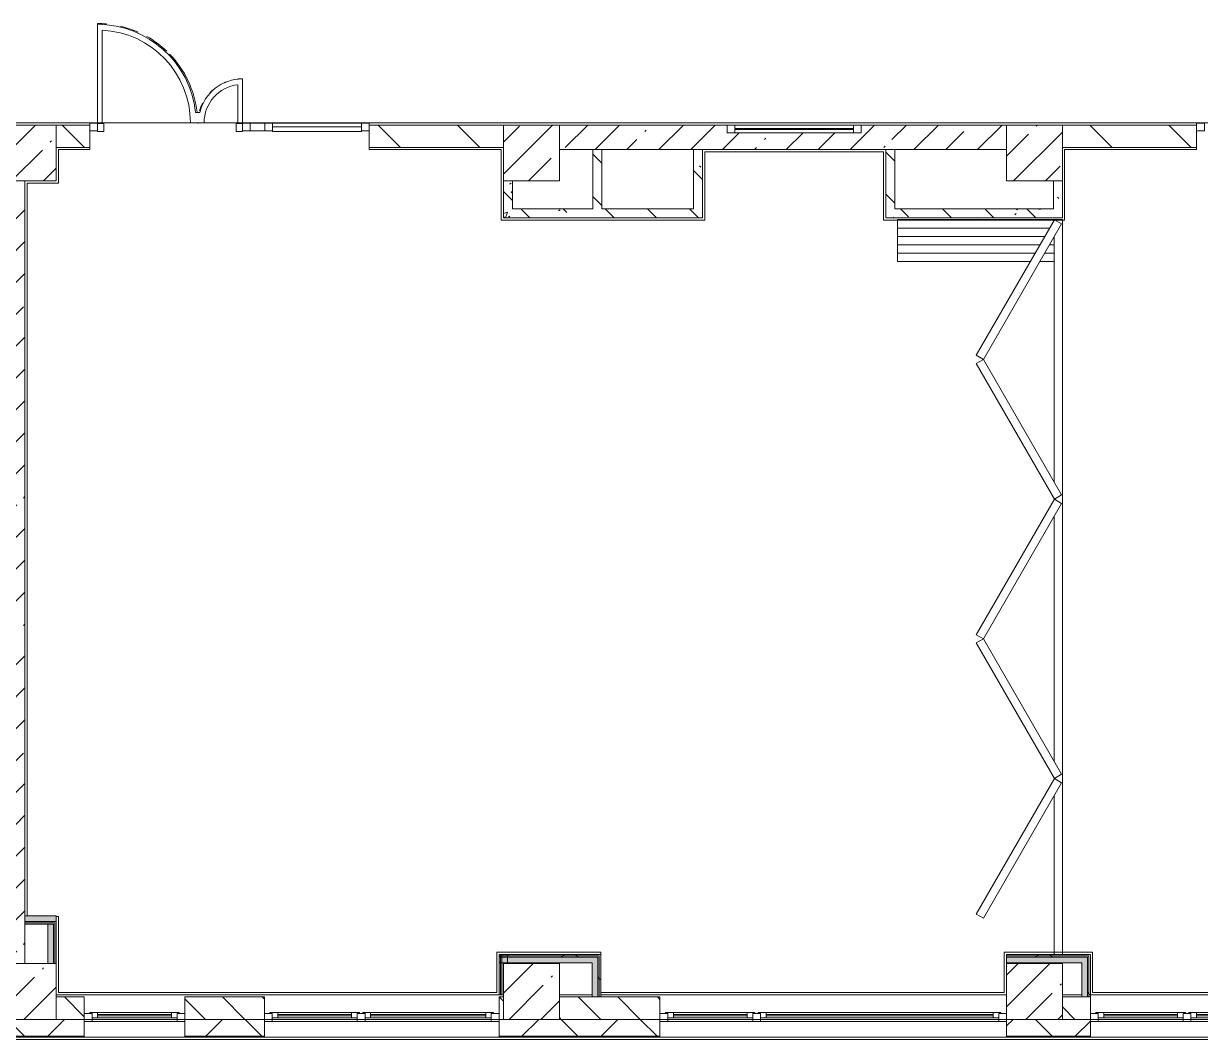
# Model space of a CAD drawing. Header units: millimetres. Extents: x -7229 to 196340, y -8553 to 29000.
# Drawn here: x 47617 to 58145, y -280 to 8808 of the extents above; entities that cross this region are included whole.
import ezdxf

# ---------------------------------------------------------------- set-up
doc = ezdxf.new("R2010")
doc.units = ezdxf.units.MM
for name, color, linetype, lineweight, true_color in [('A-DETL-GENF-2', 7, 'Continuous', 5, 0xaaaaaa), ('A-DOOR-4', 7, 'Continuous', 5, 0xaaaaaa), ('A-DOOR-FRAM-3', 7, 'Continuous', 5, 0xaaaaaa), ('A-FLOR-2', 7, 'Continuous', 5, 0xaaaaaa), ('I-WALL-1', 7, 'Continuous', 5, 0xe7e7e7), ('I-WALL-3', 7, 'Continuous', 5, 0x787878)]:
    doc.layers.add(name, color=color, linetype=linetype, lineweight=lineweight, true_color=true_color)
for name, color, linetype, lineweight in [('A-GLAZ', 7, 'Continuous', 5), ('A-GLAZ-CURT', 7, 'Continuous', 5), ('A-GLAZ-CWMG', 7, 'Continuous', 5), ('A-WALL', 7, 'Continuous', 5), ('A-WALL-1', 7, 'Continuous', 9), ('I-WALL', 7, 'Continuous', 5), ('S-COLS', 7, 'Continuous', 5)]:
    doc.layers.add(name, color=color, linetype=linetype, lineweight=lineweight)
pattern_1 = [(45, (0, 0), (-285.123, 285.123), []), (45, (285.12, 0), (-285.123, 285.123), [504.031, -100.806, 16.764, -84.042])]
pattern_2 = [(135, (0, 0), (-353.5534, -353.5534), [])]
pattern_3 = [(135, (0, 0), (-377.171, -377.171), [533.4, -88.9, 17.78, -88.9]), (135, (0, 376.94), (-377.171, -377.171), []), (50, (0, 0), (637.6445, -55.7866), [66.675, -733.425]), (355, (0, 0), (-123.3494, 668.699), [53.34, -586.74]), (100.451, (53.14, -4.65), (514.299, 612.908), [56.665, -623.315]), (46.184, (0, 177.8), (948.776, -147.15), [100.012, -1100.137]), (96.636, (79.1, 165.5), (830.909, 865.997), [84.998, -934.973]), (351.184, (0, 177.8), (830.918, 865.988), [80.01, -880.11]), (21, (88.9, 133.35), (530.6506, -357.9283), [66.675, -733.425]), (326, (88.9, 133.35), (216.308, 644.6585), [53.34, -586.74]), (71.451, (133.1, 103.5), (746.9596, 286.724), [56.665, -623.315]), (37.5, (0, 0), (10.8105, 295.9426), [16.764, -562.864, 16.764, -578.866, -588.962]), (37.5, (0, 0), (10.8105, 295.9426), [-1175.258, 16.764, -572.198]), (7.5, (0, 0), (233.8692, 350.6318), [16.764, -322.834, 16.764, -549.529, -224.472]), (7.5, (0, 0), (233.8692, 350.6318), [-905.891, 16.764, -207.708]), (327.5, (-198.25, 0), (474.5678, -20.0513), [16.764, -205.486, 16.764, -676.656, -920.115]), (327.5, (-198.25, 0), (474.5678, -20.0513), [-915.67, 16.764, -903.351]), (317.5, (-287.15, 0), (518.4522, 88.9934), [16.764, -272.161, 16.764, -443.738, -653.415]), (317.5, (-287.15, 0), (518.4522, 88.9934), [-749.427, 16.764, -636.651])]
pattern_4 = [(45, (0, 0), (-530.33, 530.33), []), (135, (0, 0), (-530.33, -530.33), [])]

# ---------------------------------------------------------------- blocks, each defined once
blk = doc.blocks.new('BSC_Колонна _Прямоугольная - 500х500-V2-1_2_3_птичка зашивка')
at = {"layer": 'S-COLS'}
h = blk.add_hatch(dxfattribs=at)
h.set_pattern_fill('FP_5', color=256, style=0, pattern_type=2)
h.set_pattern_definition([(45, (-47660, -7650), (-285.123, 285.123), []), (45, (-47374.88, -7650), (-285.123, 285.123), [504.031, -100.806, 16.764, -84.042])])
h.paths.add_polyline_path([(250, -250), (250, 250), (-250, 250), (-250, -250), (-30, -250)])
for p, q in [((250, 250), (-250, 250)), ((-250, 250), (-250, -250)), ((250, -250), (250, 250)), ((-250, -250), (250, -250))]:
    blk.add_line(p, q, dxfattribs=at)
blk = doc.blocks.new('BSC_Колонна _Прямоугольная - 500х500-V3-1_2_3_птичка зашивка')
at = {"layer": 'S-COLS'}
h = blk.add_hatch(dxfattribs=at)
h.set_pattern_fill('FP_6', color=256, style=0, pattern_type=2)
h.set_pattern_definition([(45, (-52160, -7650), (-285.123, 285.123), []), (45, (-51874.88, -7650), (-285.123, 285.123), [504.031, -100.806, 16.764, -84.042])])
h.paths.add_polyline_path([(-250, -250), (250, -250), (250, 250), (-250, 250), (-250, 30)])
for p, q in [((250, 250), (-250, 250)), ((-250, 250), (-250, -250)), ((250, -250), (250, 250)), ((-250, -250), (250, -250))]:
    blk.add_line(p, q, dxfattribs=at)
blk = doc.blocks.new('BSC_Колонна _Прямоугольная - 500х500-V9-1_2_3_птичка зашивка')
at = {"layer": 'S-COLS'}
h = blk.add_hatch(dxfattribs=at)
h.set_pattern_fill('FP_12', color=256, style=0, pattern_type=2)
h.set_pattern_definition([(45, (-47660, -150), (-285.123, 285.123), []), (45, (-47374.88, -150), (-285.123, 285.123), [504.031, -100.806, 16.764, -84.042])])
h.paths.add_polyline_path([(250, -250), (250, 250), (-250, 250), (-250, -250)])
for p, q in [((250, 250), (-250, 250)), ((-250, 250), (-250, -250)), ((250, -250), (250, 250)), ((-250, -250), (250, -250))]:
    blk.add_line(p, q, dxfattribs=at)
blk = doc.blocks.new('BSC_Колонна _Прямоугольная - 500х500-V10-1_2_3_птичка зашивка')
at = {"layer": 'S-COLS'}
h = blk.add_hatch(dxfattribs=at)
h.set_pattern_fill('FP_13', color=256, style=0, pattern_type=2)
h.set_pattern_definition([(45, (-52160, -150), (-285.123, 285.123), []), (45, (-51874.88, -150), (-285.123, 285.123), [504.031, -100.806, 16.764, -84.042])])
h.paths.add_polyline_path([(-250, -250), (250, -250), (250, 250), (-250, 250), (-250, -245)])
for p, q in [((250, 250), (-250, 250)), ((-250, 250), (-250, -250)), ((250, -250), (250, 250)), ((-250, -250), (250, -250))]:
    blk.add_line(p, q, dxfattribs=at)
blk = doc.blocks.new('120_Окно_СКБ_1Ст - 120_Окно_СКБ_1Ст 900х2500_h_-20664874-1_2_3_птичка зашивка')
at = {"layer": 'A-GLAZ'}
for p, q in [((-450, -127), (-450, -57)), ((-450, -57), (-380, -57)), ((450, -57), (-450, -57)), ((-380, -57), (-380, -127)), ((380, -87), (-380, -87)), ((-380, -87), (-380, -127)), ((-330, -137), (-330, -87)), ((330, -137), (330, -87)), ((380, -127), (380, -57)), ((380, -57), (450, -57)), ((380, -127), (380, -87)), ((450, -57), (450, -127)), ((-380, -127), (-450, -127)), ((-450, -127), (-400, -127)), ((-380, -127), (-400, -127)), ((-400, -127), (-400, -137)), ((-400, -137), (400, -137)), ((400, -137), (-400, -137)), ((-330, -107), (330, -107)), ((330, -117), (-330, -117)), ((450, -127), (380, -127)), ((400, -127), (380, -127)), ((400, -127), (450, -127)), ((400, -137), (400, -127))]:
    blk.add_line(p, q, dxfattribs=at)
blk = doc.blocks.new('120_Окно_СКБ_2Ст - 120_Окно_СКБ_2Ст 2100х2500 _мал створка справа_-V23-1_2_3_птичка зашивка')
at = {"layer": 'A-GLAZ'}
for p, q in [((-1050, -127), (-1050, -57)), ((-1050, -57), (-980, -57)), ((1050, -57), (-1050, -57)), ((-980, -57), (-980, -127)), ((150, -87), (-980, -87)), ((-980, -87), (-980, -127)), ((-930, -137), (-930, -87)), ((100, -137), (100, -87)), ((150, -127), (150, -57)), ((150, -57), (220, -57)), ((150, -127), (150, -87)), ((220, -57), (220, -127)), ((980, -87), (220, -87)), ((220, -87), (220, -127)), ((270, -137), (270, -87)), ((930, -137), (930, -87)), ((980, -127), (980, -57)), ((980, -57), (1050, -57)), ((980, -127), (980, -87)), ((1050, -57), (1050, -127)), ((-980, -127), (-1050, -127)), ((-1050, -127), (-1000, -127)), ((-980, -127), (-1000, -127)), ((-1000, -127), (-1000, -137)), ((-1000, -137), (170, -137)), ((170, -137), (-1000, -137)), ((-930, -107), (100, -107)), ((100, -117), (-930, -117)), ((220, -127), (150, -127)), ((170, -127), (150, -127)), ((170, -127), (200, -127)), ((170, -137), (170, -127)), ((220, -127), (200, -127)), ((200, -127), (200, -137)), ((200, -137), (1000, -137)), ((1000, -137), (200, -137)), ((270, -107), (930, -107)), ((930, -117), (270, -117)), ((1050, -127), (980, -127)), ((1000, -127), (980, -127)), ((1000, -137), (1000, -127)), ((1004, -127), (1050, -127))]:
    blk.add_line(p, q, dxfattribs=at)
blk = doc.blocks.new('120_Окно_СКБ_2Ст - 120_Окно_СКБ_2Ст 3100х2500 _мал_створка слева_-22446080-1_2_3_птичка зашивка')
at = {"layer": 'A-GLAZ'}
for p, q in [((-1550, -127), (-1550, -57)), ((-1550, -57), (-1480, -57)), ((1550, -57), (-1550, -57)), ((-1480, -57), (-1480, -127)), ((650, -87), (-1480, -87)), ((-1480, -87), (-1480, -127)), ((-1430, -137), (-1430, -87)), ((600, -137), (600, -87)), ((650, -127), (650, -57)), ((650, -57), (720, -57)), ((650, -127), (650, -87)), ((720, -57), (720, -127)), ((1480, -87), (720, -87)), ((720, -87), (720, -127)), ((770, -137), (770, -87)), ((1430, -137), (1430, -87)), ((1480, -127), (1480, -57)), ((1480, -57), (1550, -57)), ((1480, -127), (1480, -87)), ((1550, -57), (1550, -127)), ((-1480, -127), (-1550, -127)), ((-1550, -127), (-1500, -127)), ((-1480, -127), (-1500, -127)), ((-1500, -127), (-1500, -137)), ((-1500, -137), (670, -137)), ((670, -137), (-1500, -137)), ((-1430, -107), (600, -107)), ((600, -117), (-1430, -117)), ((720, -127), (650, -127)), ((670, -127), (650, -127)), ((670, -127), (700, -127)), ((670, -137), (670, -127)), ((720, -127), (700, -127)), ((700, -127), (700, -137)), ((700, -137), (1500, -137)), ((1500, -137), (700, -137)), ((770, -107), (1430, -107)), ((1430, -117), (770, -117)), ((1550, -127), (1480, -127)), ((1500, -127), (1480, -127)), ((1500, -127), (1550, -127)), ((1500, -137), (1500, -127))]:
    blk.add_line(p, q, dxfattribs=at)
blk = doc.blocks.new('120_Окно_СКБ_2Ст - 120_Окно_СКБ_2Ст 2100х2500 _мал створка справа_-V24-1_2_3_птичка зашивка')
at = {"layer": 'A-GLAZ'}
for p, q in [((-1050, -127), (-1050, -57)), ((-1050, -57), (-980, -57)), ((1050, -57), (-1050, -57)), ((-980, -57), (-980, -127)), ((150, -87), (-980, -87)), ((-980, -87), (-980, -127)), ((-930, -137), (-930, -87)), ((100, -137), (100, -87)), ((150, -127), (150, -57)), ((150, -57), (220, -57)), ((150, -127), (150, -87)), ((220, -57), (220, -127)), ((980, -87), (220, -87)), ((220, -87), (220, -127)), ((270, -137), (270, -87)), ((930, -137), (930, -87)), ((980, -127), (980, -57)), ((980, -57), (1050, -57)), ((980, -127), (980, -87)), ((1050, -57), (1050, -127)), ((-980, -127), (-1050, -127)), ((-1050, -127), (-1000, -127)), ((-980, -127), (-1000, -127)), ((-1000, -127), (-1000, -137)), ((-1000, -137), (170, -137)), ((170, -137), (-1000, -137)), ((-930, -107), (100, -107)), ((100, -117), (-930, -117)), ((220, -127), (150, -127)), ((170, -127), (150, -127)), ((170, -127), (200, -127)), ((170, -137), (170, -127)), ((220, -127), (200, -127)), ((200, -127), (200, -137)), ((200, -137), (1000, -137)), ((1000, -137), (200, -137)), ((270, -107), (930, -107)), ((930, -117), (270, -117)), ((1050, -127), (980, -127)), ((1000, -127), (980, -127)), ((1000, -127), (1050, -127)), ((1000, -137), (1000, -127))]:
    blk.add_line(p, q, dxfattribs=at)
blk = doc.blocks.new('DOR__перегородка__Прямоугольная - ТП-3_ Вн_ДПГ_6820х3300h-19315679-1_2_3_птичка зашивка')
at = {"layer": 'A-DOOR-4'}
for p, q in [((6445, 1474), (6820, 1474)), ((6445, 1474), (6445, 288)), ((6520, 1474), (6520, 244)), ((6595, 1474), (6595, 201)), ((6670, 1474), (6670, 158)), ((6745, 1474), (6745, 114)), ((6820, 1474), (6820, 0)), ((6445, 201), (6445, 75)), ((6520, 158), (6520, 75)), ((6595, 114), (6595, 75)), ((246, 75), (1664, 75)), ((246, 0), (6820, 0)), ((1814, 75), (1827, 75)), ((1977, 75), (4164, 75)), ((4314, 75), (4325, 75)), ((4475, 75), (6663, 75)), ((6813, 75), (6820, 75))]:
    blk.add_line(p, q, dxfattribs=at)
at = {"layer": 'A-DOOR-FRAM-3'}
for p, q in [((570, 707), (608, 772)), ((608, 772), (1820, 72)), ((1821, 72), (3033, 772)), ((3033, 772), (3071, 707)), ((3070, 707), (3107, 772)), ((3107, 772), (4320, 72)), ((4319, 72), (5532, 772)), ((5532, 772), (5569, 707)), ((5569, 707), (5607, 772)), ((5607, 772), (6819, 72)), ((1783, 7), (570, 707)), ((3071, 707), (1858, 7)), ((4282, 7), (3070, 707)), ((5569, 707), (4357, 7)), ((6781, 7), (5569, 707)), ((1820, 72), (1783, 7)), ((1858, 7), (1821, 72)), ((4320, 72), (4282, 7)), ((4357, 7), (4319, 72)), ((6819, 72), (6781, 7))]:
    blk.add_line(p, q, dxfattribs=at)
blk = doc.blocks.new('BSC_Колонна _Прямоугольная - 500х500-V33-1_2_3_птичка зашивка')
at = {"layer": 'S-COLS'}
h = blk.add_hatch(dxfattribs=at)
h.set_pattern_fill('FP_47', color=256, style=0, pattern_type=2)
h.set_pattern_definition([(45, (-56660, -150), (-285.123, 285.123), []), (45, (-56374.88, -150), (-285.123, 285.123), [504.031, -100.806, 16.764, -84.042])])
h.paths.add_polyline_path([(250, -250), (250, 250), (-250, 250), (-250, -250)])
for p, q in [((250, 250), (-250, 250)), ((-250, 250), (-250, -250)), ((250, -250), (250, 250)), ((-250, -250), (250, -250))]:
    blk.add_line(p, q, dxfattribs=at)
blk = doc.blocks.new('BSC_Колонна _Прямоугольная - 500х500-V34-1_2_3_птичка зашивка')
at = {"layer": 'S-COLS'}
h = blk.add_hatch(dxfattribs=at)
h.set_pattern_fill('FP_48', color=256, style=0, pattern_type=2)
h.set_pattern_definition([(45, (-56660, -7650), (-285.123, 285.123), []), (45, (-56374.88, -7650), (-285.123, 285.123), [504.031, -100.806, 16.764, -84.042])])
h.paths.add_polyline_path([(250, -250), (250, 250), (-250, 250), (-250, -250), (243, -250)])
for p, q in [((250, 250), (-250, 250)), ((-250, 250), (-250, -250)), ((250, -250), (250, 250)), ((-250, -250), (250, -250))]:
    blk.add_line(p, q, dxfattribs=at)
blk = doc.blocks.new('Прямоугольный импост - 50 x 70 мм-31700031-1_2_3_птичка зашивка')
at = {"layer": 'A-GLAZ-CWMG'}
for p, q in [((-70, 35), (0, 35)), ((-70, -35), (-70, 35)), ((0, 35), (0, -35)), ((0, -35), (-70, -35))]:
    blk.add_line(p, q, dxfattribs=at)
blk = doc.blocks.new('Дверь_Витражная_остекление_ - ДВН_ДАО_Главный вход_1200 в свету-V151-1_2_3_птичка зашивка')
at = {"layer": 'A-DETL-GENF-2'}
for p, q in [((-607.5, 925), (-647.5, 925)), ((-647.5, 925), (-647.5, 917)), ((-607.5, 914.7), (-607.5, 925)), ((647.5, 430), (607.5, 430)), ((-647.5, 30), (-607.5, 30)), ((-592.5, 30), (-647.5, 30)), ((-607.5, 30), (-607.5, 37)), ((-592.5, -40), (-592.5, 30)), ((592.5, -40), (592.5, 30)), ((592.5, 30), (647.5, 30)), ((607.5, 37), (607.5, 30)), ((607.5, 30), (647.5, 30)), ((-647.5, -40), (-592.5, -40)), ((647.5, -40), (592.5, -40))]:
    blk.add_line(p, q, dxfattribs=at)
at = {"layer": 'A-DOOR-4'}
blk.add_line((-647.5, 925), (-647.5, 917), dxfattribs=at)
for centre, radius, start, end in [((-647.5, 30), 895, 84.89417, 90), ((-647.5, 30), 895, 66.09157, 76.75735), ((-647.5, 30), 895, 46.29046, 60.65283), ((-647.5, 30), 895, 6.49726, 44.03306), ((647.5, 30), 400, 132.31117, 137.0053), ((647.5, 30), 400, 111.27932, 114.05027), ((647.5, 30), 400, 152.83924, 163.42706), ((647.5, 30), 400, 178.97108, 180), ((-647.5, 30), 895, 360, 0.45558)]:
    blk.add_arc(centre, radius, start, end, dxfattribs=at)
blk = doc.blocks.new('Системная панель - Стемалит - 40мм-31720939-1_2_3_птичка зашивка')
at = {"layer": 'A-GLAZ-CURT'}
for p, q in [((65, 35), (-65, 35)), ((-65, 35), (-65, -35)), ((65, -35), (65, 35)), ((-65, -35), (65, -35))]:
    blk.add_line(p, q, dxfattribs=at)
blk = doc.blocks.new('Прямоугольный импост - 50 x 70 мм-31687886-1_2_3_птичка зашивка')
at = {"layer": 'A-GLAZ-CWMG'}
for p, q in [((-35, 35), (35, 35)), ((-35, -35), (-35, 35)), ((35, 35), (35, -35)), ((35, -35), (-35, -35))]:
    blk.add_line(p, q, dxfattribs=at)
blk = doc.blocks.new('Прямоугольный импост - 50 x 70 мм-V147-1_2_3_птичка зашивка')
at = {"layer": 'A-GLAZ-CWMG'}
for p, q in [((0, 35), (-70, 35)), ((-70, 35), (-70, -35)), ((0, -35), (0, 35)), ((-70, -35), (0, -35))]:
    blk.add_line(p, q, dxfattribs=at)
blk = doc.blocks.new('Системная панель - Стекло - 40мм-V152-1_2_3_птичка зашивка')
at = {"layer": 'A-GLAZ-CURT'}
for p, q in [((397.5, 0), (-397.5, 0)), ((-397.5, 0), (-397.5, -40)), ((397.5, -40), (397.5, 0)), ((-397.5, -40), (397.5, -40))]:
    blk.add_line(p, q, dxfattribs=at)
blk = doc.blocks.new('Прямоугольный импост - 50 x 70 мм-31702100-1_2_3_птичка зашивка')
at = {"layer": 'A-GLAZ-CWMG'}
for p, q in [((-35, 35), (35, 35)), ((-35, -35), (-35, 35)), ((35, 35), (35, -35)), ((35, -35), (-35, -35))]:
    blk.add_line(p, q, dxfattribs=at)
blk = doc.blocks.new('Прямоугольный импост - 50 x 70 мм-31720914-1_2_3_птичка зашивка')
at = {"layer": 'A-GLAZ-CWMG'}
blk.add_line((24940, 7918), (24145, 7918), dxfattribs=at)
blk = doc.blocks.new('120_Окно_СКБ_1Ст - 120_Окно_СКБ_1Ст 400х1200 EI30-24228621-1_2_3_птичка зашивка')
at = {"layer": 'A-GLAZ'}
for p, q in [((-600, 40), (-600, 110)), ((-600, 110), (-530, 110)), ((600, 110), (-600, 110)), ((-530, 110), (-530, 40)), ((530, 40), (530, 110)), ((530, 110), (600, 110)), ((600, 110), (600, 40)), ((-530, 40), (-600, 40)), ((-600, 40), (600, 40)), ((530, 80), (-530, 80)), ((530, 70), (-530, 70)), ((600, 40), (530, 40))]:
    blk.add_line(p, q, dxfattribs=at)

msp = doc.modelspace()

# ---------------------------------------------------------------- hatches: boundary and pattern name
at = {"layer": 'A-WALL'}
h = msp.add_hatch(dxfattribs=at)
h.set_pattern_fill('FP_32', color=256, style=0, pattern_type=2)
h.set_pattern_definition([(135, (0, 0), (-176.7767, -176.7767), [])])
h.paths.add_polyline_path([(47910, -100), (48160, -100), (48160, 100), (47910, 100)])
h.paths.add_polyline_path([(65410, -100), (65410, 100), (65160, 100), (65160, -100)])
h.paths.add_polyline_path([(64249.1, -100), (64260, -100), (64260, 100), (63710, 100), (63710, -100)])
h.paths.add_polyline_path([(49771.5, -100), (49771.5, 100), (49060, 100), (49060, -100)])
h.paths.add_polyline_path([(51871.5, -100), (51910, -94.7), (51910, 100), (51871.5, 100)])
h.paths.add_polyline_path([(57160, -100), (57160, 100), (56910, 100), (56910, -100), (57033.4, -100)])
h.paths.add_polyline_path([(61543.2, -100), (61610, -100), (61610, 100), (61410, 100), (61410, -100)])
h.paths.add_polyline_path([(52523.6, -100), (53310, -100), (53310, 100), (52410, 100), (52410, -100)])
h.paths.add_polyline_path([(59260, -100), (60010, -100), (60010, 100), (59260, 100)])
h = msp.add_hatch(dxfattribs=at)
h.set_pattern_fill('FP_21', color=256, style=0, pattern_type=2)
h.set_pattern_definition([(45, (0, 0), (-353.5534, 353.5534), []), (135, (0, 0), (-353.5534, -353.5534), [])])
h.paths.add_polyline_path([(75693.8, -250), (75700, -250), (75700, -100), (73980, -100), (73980, -250), (75692.1, -250)])
h.paths.add_polyline_path([(67060, -250), (70660, -250), (70660, -100), (67060, -100), (67060, -113)])
h.paths.add_polyline_path([(71560, -250), (72280, -250), (72280, -100), (71560, -101.8), (71560, -118)])
h.paths.add_polyline_path([(60910, -250), (61610, -250), (61610, -100), (60910, -100), (60910, -128.3)])
h.paths.add_polyline_path([(66053, -250), (66160, -250), (66160, -100), (65160, -100), (65160, -250)])
h.paths.add_polyline_path([(64260, -250), (64260, -100), (63710, -100), (63710, -250), (64249.1, -250)])
h.paths.add_polyline_path([(56410, -250), (57160, -250), (57160, -100), (56410, -100), (56410, -139.5)])
h.paths.add_polyline_path([(59260, -250), (60010, -250), (60010, -100), (59260, -100), (59260, -132.4)])
h.paths.add_polyline_path([(51871.5, -250), (53310, -250), (53310, -100), (51871.5, -100), (51871.5, -150.7)])
h.paths.add_polyline_path([(49060, -250), (49771.5, -250), (49771.5, -100), (49060, -100), (49060, -157.7)])
h.paths.add_polyline_path([(42737.5, -250), (44310, -250), (44310, -100), (42737.5, -100), (42737.5, -173.5)])
h.paths.add_polyline_path([(48160, -250), (48160, -100), (47410, -100), (47410, -250), (48013.7, -250)])
h.paths.add_polyline_path([(29209.7, -250), (30210, -250), (30210, -100), (29209.7, -100), (29209.7, -207.1)])
h.paths.add_polyline_path([(39040, -250), (39040, -100), (37990, -100), (37990, -250), (38994.1, -250)])
h.paths.add_polyline_path([(37090, -250), (37090, -100), (35970, -100), (35970, -250), (36288.2, -250)])
h.paths.add_polyline_path([(33870, -250), (33870, -100), (33010, -100), (33010, -250)])
h.paths.add_polyline_path([(27310, -250), (28309.7, -250), (28309.7, -100), (27310, -100), (27310, -211.8)])
h.paths.add_polyline_path([(39940, -250), (40637.5, -250), (40637.5, -100), (39940, -100), (39940, -180.4)])
h.paths.add_polyline_path([(14860, -250), (15610, -250), (15610, -100), (14860, -100), (14860, -242.8)])
h.paths.add_polyline_path([(16510, -250), (17260, -250), (17260, -100), (16510, -100), (16510, -238.7)])
h.paths.add_polyline_path([(26410, -250), (26410, -100), (25435, -100), (25435, -250), (26366.6, -250)])
h.paths.add_polyline_path([(21610, -250), (22635, -250), (22635, -100), (21610, -100), (21610, -226)])
h.paths.add_polyline_path([(20710, -250), (20710, -100), (19360, -100), (19360, -250)])
h.paths.add_polyline_path([(9910, -250), (9910, -100), (9159.7, -100), (9159.7, -250), (9229.3, -250)])
h.paths.add_polyline_path([(-260, -250), (3730, -250), (3730, -100), (-260, -100), (-260, -210)])
h.paths.add_polyline_path([(12010, -250), (12760, -248), (12760, -100), (12010, -100), (12010, -249.9)])
h.paths.add_polyline_path([(7660, -250), (8259.7, -250), (8259.7, -100), (6830, -100), (6830, -250), (7425.4, -250)])
at = {"layer": 'I-WALL'}
h = msp.add_hatch(dxfattribs=at)
h.set_pattern_fill('FP_31', color=256, style=0, pattern_type=2)
h.set_pattern_definition(pattern_2)
h.paths.add_polyline_path([(47910, 7700), (48210, 7700), (48210, 7900), (47910, 7900), (47910, 7876.8)])
h.paths.add_polyline_path([(51893.8, 7700), (51910, 7700), (51910, 7900), (50710, 7900), (50710, 7700), (51890, 7700)])
h = msp.add_hatch(dxfattribs=at)
h.set_pattern_fill('FP_1', color=256, style=0, pattern_type=2)
h.set_pattern_definition(pattern_1)
h.paths.add_polyline_path([(53425.5, 7680), (56410, 7680), (56410, 7900), (55110, 7900), (55110, 7830), (53910, 7830), (53910, 7900), (52410, 7900), (52410, 7680), (52780, 7680)])
h = msp.add_hatch(dxfattribs=at)
h.set_pattern_fill('FP_31', color=256, style=0, pattern_type=2)
h.set_pattern_definition(pattern_2)
h.paths.add_polyline_path([(60910, 7700), (60910, 7900), (60610, 7900), (60610, 7700), (60890, 7700)])
h.paths.add_polyline_path([(57033.4, 7700), (58110, 7700), (58110, 7900), (56910, 7900), (56910, 7700), (56983.6, 7700)])
h = msp.add_hatch(dxfattribs=at)
h.set_pattern_fill('FP_1', color=256, style=0, pattern_type=2)
h.set_pattern_definition(pattern_1)
h.paths.add_polyline_path([(47410, 400), (47630, 400), (47630, 7400), (47410, 7400), (47410, 500)])
h = msp.add_hatch(dxfattribs=at)
h.set_pattern_fill('FP_137', color=256, style=0, pattern_type=2)
h.set_pattern_definition(pattern_4)
h.paths.add_polyline_path([(52767.5, 467.5), (52767.5, 480), (51946.5, 478.9), (51946.5, 467.5), (52755, 467.5)])
h.paths.add_polyline_path([(51871.5, 467.5), (51896.5, 467.5), (51896.5, 480), (51871.5, 480)])
h = msp.add_hatch(dxfattribs=at)
h.set_pattern_fill('FP_137', color=256, style=0, pattern_type=2)
h.set_pattern_definition(pattern_4)
h.paths.add_polyline_path([(51896.5, 455), (51896.5, 467.5), (51871.5, 467.5), (51871.5, 455), (51890, 455)])
h.paths.add_polyline_path([(51946.5, 455), (52755, 455), (52754.6, 467.5), (51946.5, 466.4)])
h = msp.add_hatch(dxfattribs=at)
h.set_pattern_fill('FP_137', color=256, style=0, pattern_type=2)
h.set_pattern_definition(pattern_4)
h.paths.add_polyline_path([(52767.5, 100), (52767.5, 467.5), (52755, 467.5), (52755, 100)])
h = msp.add_hatch(dxfattribs=at)
h.set_pattern_fill('FP_137', color=256, style=0, pattern_type=2)
h.set_pattern_definition(pattern_4)
h.paths.add_polyline_path([(52780, 100), (52777.2, 480), (52767.5, 480), (52767.5, 100)])
h = msp.add_hatch(dxfattribs=at)
h.set_pattern_fill('FP_137', color=256, style=0, pattern_type=2)
h.set_pattern_definition(pattern_4)
h.paths.add_polyline_path([(56930, 467.5), (57147.5, 467.5), (57147.1, 480), (56410, 480), (56410, 467.5), (56910, 467.5)])
h = msp.add_hatch(dxfattribs=at)
h.set_pattern_fill('FP_137', color=256, style=0, pattern_type=2)
h.set_pattern_definition(pattern_4)
h.paths.add_polyline_path([(56930, 455), (57135, 455), (57134.6, 467.5), (56410, 467.5), (56410, 455), (56910, 455)])
h = msp.add_hatch(dxfattribs=at)
h.set_pattern_fill('FP_137', color=256, style=0, pattern_type=2)
h.set_pattern_definition(pattern_4)
h.paths.add_polyline_path([(57147.5, 100), (57147.5, 467.5), (57135, 467.5), (57135, 100)])
h = msp.add_hatch(dxfattribs=at)
h.set_pattern_fill('FP_137', color=256, style=0, pattern_type=2)
h.set_pattern_definition(pattern_4)
h.paths.add_polyline_path([(57160, 100), (57160, 480), (57147.5, 480), (57147.5, 100)])
at = {"layer": 'I-WALL-1'}
for points in [[(47901.4, 775), (47910, 775), (47910, 825), (47630, 820), (47630, 775), (47885, 775)], [(47835, 400), (47885, 400), (47885, 750), (47835, 750), (47835, 500)], [(51890, 405), (52705, 405), (52705, 455), (51871.5, 455), (51871.5, 405)], [(52755, 100), (52755, 455), (52705, 455), (52705, 100)], [(56410, 405), (57085, 405), (57085, 455), (56410, 455)], [(57135, 100), (57135, 455), (57085, 455), (57085, 100)]]:
    msp.add_hatch(color=256, dxfattribs=at).paths.add_polyline_path(points)
h = msp.add_hatch(color=256, dxfattribs=at)
h.paths.add_polyline_path([(51896.5, 120), (51910, 120), (51910, 400), (51896.5, 405)])
h.paths.add_polyline_path([(51896.5, 455), (51946.5, 455), (51946.5, 480), (51896.5, 480)])
at = {"layer": 'I-WALL-3'}
h = msp.add_hatch(dxfattribs=at)
h.set_pattern_fill('FP_30', color=256, style=0, pattern_type=2)
h.set_pattern_definition(pattern_3)
h.paths.add_polyline_path([(52790, 7150), (52790, 7680), (52710, 7680), (52710, 7150), (52780, 7150)])
h = msp.add_hatch(dxfattribs=at)
h.set_pattern_fill('FP_30', color=256, style=0, pattern_type=2)
h.set_pattern_definition(pattern_3)
h.paths.add_polyline_path([(53690, 7150), (53690, 7680), (53610, 7680), (53610, 7150)])
h = msp.add_hatch(dxfattribs=at)
h.set_pattern_fill('FP_30', color=256, style=0, pattern_type=2)
h.set_pattern_definition(pattern_3)
h.paths.add_polyline_path([(55330, 7070), (55410, 7070), (55410, 7680), (55330, 7680), (55330, 7150)])
h = msp.add_hatch(dxfattribs=at)
h.set_pattern_fill('FP_30', color=256, style=0, pattern_type=2)
h.set_pattern_definition(pattern_3)
h.paths.add_polyline_path([(51910, 7070), (51990, 7070), (51990, 7400), (51910, 7400), (51910, 7150)])
h = msp.add_hatch(dxfattribs=at)
h.set_pattern_fill('FP_30', color=256, style=0, pattern_type=2)
h.set_pattern_definition(pattern_3)
h.paths.add_polyline_path([(56910, 7150), (56910, 7400), (56830, 7400), (56830, 7150), (56903.3, 7150)])
h = msp.add_hatch(dxfattribs=at)
h.set_pattern_fill('FP_30', color=256, style=0, pattern_type=2)
h.set_pattern_definition(pattern_3)
h.paths.add_polyline_path([(53690, 7070), (53690, 7150), (51990, 7150), (51990, 7070), (53425.5, 7070)])
h = msp.add_hatch(dxfattribs=at)
h.set_pattern_fill('FP_30', color=256, style=0, pattern_type=2)
h.set_pattern_definition(pattern_3)
h.paths.add_polyline_path([(56138.2, 7070), (56910, 7070), (56910, 7150), (55410, 7150), (55410, 7070)])

# ---------------------------------------------------------------- linework, layer by layer
at = {"layer": 'A-FLOR-2'}
for p, q in [((48280, 8800), (48280, 7920)), ((48320, 7920), (48320, 8749)), ((49535, 8260.7), (49535, 7920)), ((49575, 7920), (49575, 8313)), ((49193.1, 8012.8), (49155.1, 8012.8)), ((38740, 7920), (65916.3, 7920)), ((48210, 7700), (48210, 7680)), ((50710, 7680), (50710, 7700)), ((58110, 7700), (58110, 7680)), ((48210, 7680), (47930, 7680)), ((47930, 7680), (47930, 7380)), ((51890, 7680), (50710, 7680)), ((51890, 7050), (51890, 7680)), ((55310, 7660), (53710, 7660)), ((53710, 7660), (53710, 7050)), ((55310, 7050), (55310, 7660)), ((58110, 7680), (56930, 7680)), ((56930, 7680), (56930, 7050)), ((47930, 7380), (47650, 7380)), ((47650, 7380), (47650, 825)), ((53710, 7050), (51890, 7050)), ((56836.7, 7050), (55310, 7050)), ((56930, 7050), (56843.2, 7050)), ((47910, 820), (47930, 820)), ((47930, 820), (47930, 140)), ((51851.5, 140), (51851.5, 500)), ((51851.5, 500), (52780, 500)), ((52780, 500), (52780, 480)), ((56390, 140), (56390, 500)), ((56390, 500), (57180, 500)), ((57180, 500), (57180, 140)), ((47930, 140), (51851.5, 140)), ((52780, 140), (56390, 140)), ((57180, 140), (60890, 140))]:
    msp.add_line(p, q, dxfattribs=at)
for centre, radius, start, end in [((48280, 7920), 880, 6.05535, 90), ((48280, 7920), 830, 360, 87.23769), ((49575, 7920), 393, 90, 166.33705), ((49575, 7920), 343, 96.69696, 180)]:
    msp.add_arc(centre, radius, start, end, dxfattribs=at)
at = {"layer": 'A-WALL'}
for p, q in [((48160, 100), (47910, 100)), ((48160, -258), (48160, 100)), ((49771.5, 100), (49060, 100)), ((49060, 100), (49060, -258)), ((49771.5, -258), (49771.5, 100)), ((51910, 100), (51871.5, 100)), ((51871.5, 100), (51871.5, -258)), ((53310, 100), (52410, 100)), ((53310, -258), (53310, 100)), ((57085, 100), (56910, 100)), ((57160, -258), (57160, 100)), ((48160, -100), (49060, -100)), ((49771.5, -100), (51871.5, -100)), ((53310, -100), (56410, -100)), ((56410, -100), (56410, -258)), ((57160, -100), (59260, -100)), ((72280, -280), (-290, -280)), ((49060, -258), (37990, -258)), ((64260, -258), (49060, -258))]:
    msp.add_line(p, q, dxfattribs=at)
at = {"layer": 'A-WALL-1'}
for p, q in [((53690, 7680), (53610, 7680)), ((55410, 7680), (55330, 7680)), ((47630, 825), (47630, 750)), ((47630, 775), (47910, 775)), ((47630, 762.5), (47897.5, 762.5)), ((47885, 750), (47835, 750)), ((47885, 400), (47885, 750)), ((47897.5, 400), (47897.5, 762.5)), ((52767.5, 467.5), (51871.5, 467.5)), ((52755, 455), (51871.5, 455)), ((51884, 480), (51884, 120)), ((51896.5, 480), (51896.5, 120)), ((52755, 100), (52755, 455)), ((52767.5, 100), (52767.5, 467.5)), ((57147.5, 467.5), (56410, 467.5)), ((57135, 455), (56410, 455)), ((57135, 455), (57135, 100)), ((57147.5, 467.5), (57147.5, 100)), ((48160, -100), (47910, -100)), ((49771.5, -100), (49060, -100)), ((51910, -100), (51871.5, -100)), ((53310, -100), (52410, -100)), ((57160, -100), (56910, -100)), ((47410, -250), (48160, -250)), ((47410, -253), (48160, -253)), ((49060, -250), (49771.5, -250)), ((49060, -253), (49771.5, -253)), ((51871.5, -250), (53310, -250)), ((51871.5, -253), (53310, -253)), ((56410, -250), (57160, -250)), ((56410, -253), (57160, -253))]:
    msp.add_line(p, q, dxfattribs=at)
at = {"layer": 'I-WALL'}
for p, q in [((48210, 7900), (47910, 7900)), ((48210, 7700), (48210, 7900)), ((51910, 7900), (50710, 7900)), ((50710, 7900), (50710, 7700)), ((53910, 7900), (52410, 7900)), ((56410, 7900), (55110, 7900)), ((58110, 7900), (56910, 7900)), ((58110, 7700), (58110, 7900)), ((47910, 7700), (48210, 7700)), ((50710, 7700), (51910, 7700)), ((56910, 7700), (58110, 7700)), ((52410, 7680), (53610, 7680)), ((52710, 7680), (52710, 7150)), ((52790, 7150), (52790, 7680)), ((53610, 7680), (53610, 7150)), ((53690, 7070), (53690, 7680)), ((53690, 7680), (55330, 7680)), ((55330, 7680), (55330, 7070)), ((55410, 7150), (55410, 7680)), ((55410, 7680), (56410, 7680)), ((47630, 825), (47630, 7400)), ((51910, 7400), (51910, 7070)), ((51990, 7150), (51990, 7400)), ((56830, 7400), (56830, 7150)), ((56910, 7070), (56910, 7400)), ((51910, 7070), (53690, 7070)), ((52710, 7150), (51990, 7150)), ((53610, 7150), (52790, 7150)), ((55330, 7070), (56910, 7070)), ((56830, 7150), (55410, 7150)), ((47910, 825), (47630, 825)), ((47630, 400), (47630, 750)), ((47630, 750), (47835, 750)), ((47835, 750), (47835, 400)), ((47910, 400), (47910, 825)), ((52780, 480), (51871.5, 480)), ((51871.5, 480), (51871.5, 120)), ((51946.5, 400), (51946.5, 480)), ((52780, 100), (52780, 480)), ((57160, 480), (56410, 480)), ((56410, 480), (56410, 405)), ((57160, 100), (57160, 480)), ((51871.5, 405), (52705, 405)), ((52705, 405), (52705, 100)), ((56410, 405), (57085, 405)), ((57085, 405), (57085, 100)), ((47910, 120), (51910, 120)), ((52410, 120), (52705, 120)), ((52779.3, 120), (56410, 120)), ((56910, 120), (57085, 120)), ((57159.3, 120), (60910, 120)), ((57085, 100), (57160, 100))]:
    msp.add_line(p, q, dxfattribs=at)

# ---------------------------------------------------------------- block references
at = {"layer": 'A-DOOR-4'}
msp.add_blockref('Дверь_Витражная_остекление_ - ДВН_ДАО_Главный вход_1200 в свету-V151-1_2_3_птичка зашивка', (48927.5, 7883), dxfattribs=at)
at = {"layer": 'A-DOOR-4', "rotation": 89.99999999999955}
msp.add_blockref('DOR__перегородка__Прямоугольная - ТП-3_ Вн_ДПГ_6820х3300h-19315679-1_2_3_птичка зашивка', (56910, 233.9), dxfattribs=at)
at = {"layer": 'A-GLAZ'}
msp.add_blockref('120_Окно_СКБ_1Ст - 120_Окно_СКБ_1Ст 400х1200 EI30-24228621-1_2_3_птичка зашивка', (54510, 7790), dxfattribs=at)
at = {"layer": 'A-GLAZ', "rotation": 180}
for name, p in [('120_Окно_СКБ_1Ст - 120_Окно_СКБ_1Ст 900х2500_h_-20664874-1_2_3_птичка зашивка', (48610, -175)), ('120_Окно_СКБ_2Ст - 120_Окно_СКБ_2Ст 2100х2500 _мал створка справа_-V23-1_2_3_птичка зашивка', (50821.5, -175)), ('120_Окно_СКБ_2Ст - 120_Окно_СКБ_2Ст 3100х2500 _мал_створка слева_-22446080-1_2_3_птичка зашивка', (54860, -175)), ('120_Окно_СКБ_2Ст - 120_Окно_СКБ_2Ст 2100х2500 _мал створка справа_-V24-1_2_3_птичка зашивка', (58210, -175))]:
    msp.add_blockref(name, p, dxfattribs=at)
at = {"layer": 'A-GLAZ-CURT'}
for name, p in [('Системная панель - Стемалит - 40мм-31720939-1_2_3_птичка зашивка', (49710, 7883)), ('Системная панель - Стекло - 40мм-V152-1_2_3_птичка зашивка', (50242.5, 7883))]:
    msp.add_blockref(name, p, dxfattribs=at)
at = {"layer": 'A-GLAZ-CWMG', "rotation": 180}
for p in [(48210, 7883), (58110, 7883)]:
    msp.add_blockref('Прямоугольный импост - 50 x 70 мм-V147-1_2_3_птичка зашивка', p, dxfattribs=at)
at = {"layer": 'A-GLAZ-CWMG', "extrusion": (0, 0, -1), "rotation": 180}
for name, p in [('Прямоугольный импост - 50 x 70 мм-31687886-1_2_3_птичка зашивка', (-49610, 7883)), ('Прямоугольный импост - 50 x 70 мм-31702100-1_2_3_птичка зашивка', (-49810, 7883)), ('Прямоугольный импост - 50 x 70 мм-31700031-1_2_3_птичка зашивка', (-50710, 7883))]:
    msp.add_blockref(name, p, dxfattribs=at)
at = {"layer": 'A-GLAZ-CWMG'}
msp.add_blockref('Прямоугольный импост - 50 x 70 мм-31720914-1_2_3_птичка зашивка', (25700, 0), dxfattribs=at)
at = {"layer": 'S-COLS'}
for name, p in [('BSC_Колонна _Прямоугольная - 500х500-V2-1_2_3_птичка зашивка', (47660, 7650)), ('BSC_Колонна _Прямоугольная - 500х500-V3-1_2_3_птичка зашивка', (52160, 7650)), ('BSC_Колонна _Прямоугольная - 500х500-V34-1_2_3_птичка зашивка', (56660, 7650)), ('BSC_Колонна _Прямоугольная - 500х500-V9-1_2_3_птичка зашивка', (47660, 150)), ('BSC_Колонна _Прямоугольная - 500х500-V10-1_2_3_птичка зашивка', (52160, 150)), ('BSC_Колонна _Прямоугольная - 500х500-V33-1_2_3_птичка зашивка', (56660, 150))]:
    msp.add_blockref(name, p, dxfattribs=at)

doc.saveas('drawing.dxf')
